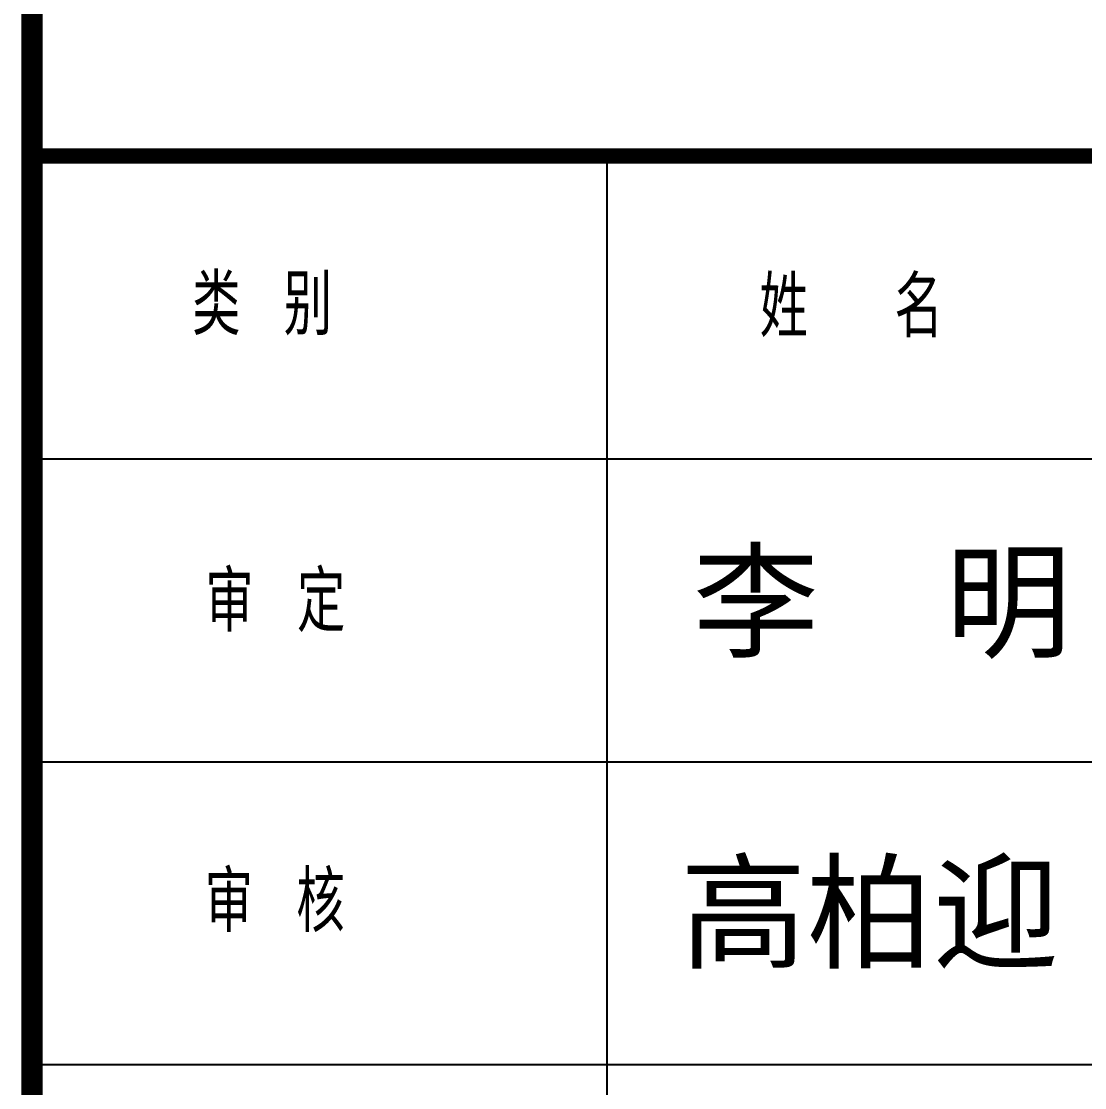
# Model space of a CAD drawing. Extents: x 1751103 to 2598738, y -609732 to 659428.
# Drawn here: x 2156155 to 2159666, y 138368 to 141890 of the extents above; entities that cross this region are included whole.
import ezdxf

# ---------------------------------------------------------------- set-up
doc = ezdxf.new("R2010")
doc.units = 0
doc.header["$LTSCALE"] = 1000
doc.header["$MEASUREMENT"] = 0
for name, color, linetype in [('PP-PM-TK', 7, 'CONTINUOUS'), ('PUB_TEXT', 7, 'CONTINUOUS'), ('PUB_TITLE', 4, 'CONTINUOUS'), ('签名', 255, 'CONTINUOUS')]:
    doc.layers.add(name, color=color, linetype=linetype)
doc.styles.add('-黑体', font='simhei.ttf', dxfattribs={"width": 0.8})
doc.styles.add('TQ', font='txt.shx', dxfattribs={"width": 0.8, "bigfont": 'hztxt.shx'})

msp = doc.modelspace()

# ---------------------------------------------------------------- linework, layer by layer
at = {"layer": 'PP-PM-TK', "color": 4, "const_width": 70}
msp.add_lwpolyline([(2156189.5, 158180.9), (2156189.5, 118180.9)], dxfattribs=at)
at = {"layer": 'PUB_TITLE', "color": 4}
for p, q in [((2158089.5, 134445), (2158089.5, 141445)), ((2156189.5, 140445), (2161689.5, 140445)), ((2156189.5, 139445), (2161689.5, 139445)), ((2156189.5, 138445), (2161689.5, 138445))]:
    msp.add_line(p, q, dxfattribs=at)
at = {"layer": 'PUB_TITLE', "color": 4, "const_width": 50}
msp.add_lwpolyline([(2156189.5, 141445), (2161689.5, 141445)], dxfattribs=at)

# ---------------------------------------------------------------- texts
at = {"layer": 'PUB_TEXT', "color": 2, "char_height": 200, "width": 1679.83, "attachment_point": 1, "style": 'TQ'}
for s, insert in [('类 别', (2156718.2, 141054)), ('姓  名', (2158592.5, 141046.5)), ('审 定', (2156761.9, 140073.6)), ('审 核', (2156760, 139082.5))]:
    msp.add_mtext(s, dxfattribs=dict(at, insert=insert))
at = {"layer": '签名', "linetype": 'CONTINUOUS', "style": '-黑体'}
for s, p in [('李  明', (2158371.4, 139820.5)), ('高柏迎', (2158330.1, 138794.6))]:
    msp.add_text(s, height=306, dxfattribs=at).set_placement(p)

doc.saveas('drawing.dxf')
